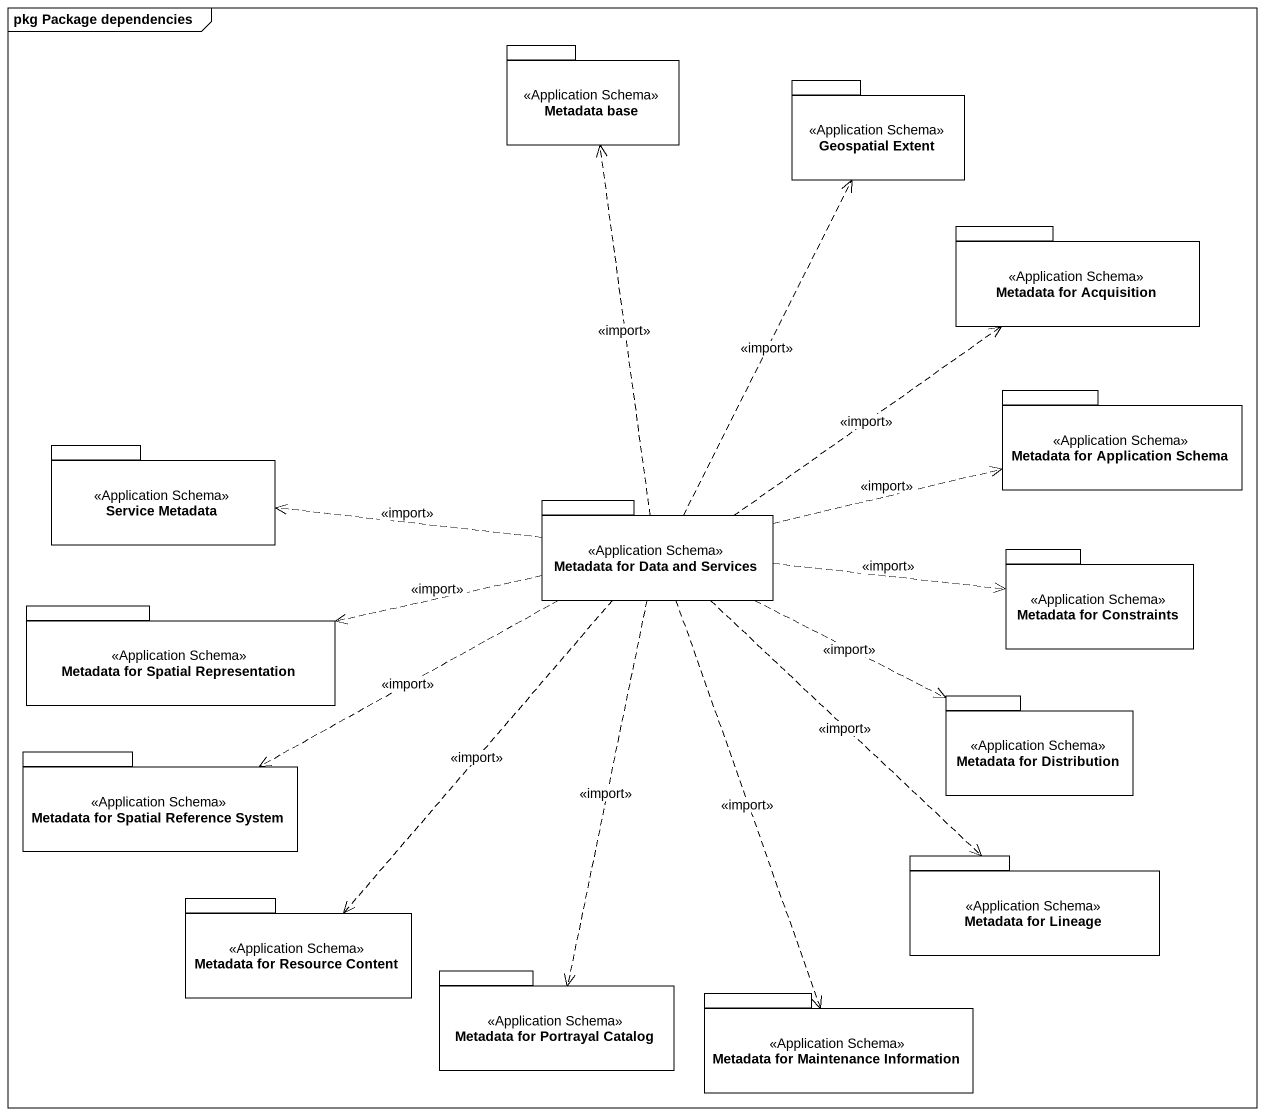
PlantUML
@startuml
mainframe pkg Package dependencies
package "Metadata base" as Metadata_base <<Application Schema>> {
}
package "Geospatial Extent" as Geospatial_Extent <<Application Schema>> {
}
package "Metadata for Acquisition" as Metadata_for_Acquisition <<Application Schema>> {
}
package "Metadata for Application Schema" as Metadata_for_Application <<Application Schema>> {
}
package "Service Metadata" as Service_Metadata <<Application Schema>> {
}
package "Metadata for Data and Services" as Metadata_for_Data_and <<Application Schema>> {
}
package "Metadata for Constraints" as Metadata_for_Constraints <<Application Schema>> {
}
package "Metadata for Spatial Representation" as Metadata_for_Spatial <<Application Schema>> {
}
package "Metadata for Distribution" as Metadata_for_Distribution <<Application Schema>> {
}
package "Metadata for Spatial Reference System" as Metadata_for_Spatial_2 <<Application Schema>> {
}
package "Metadata for Resource Content" as Metadata_for_Resource <<Application Schema>> {
}
package "Metadata for Lineage" as Metadata_for_Lineage <<Application Schema>> {
}
package "Metadata for Portrayal Catalog" as Metadata_for_Portrayal <<Application Schema>> {
}
package "Metadata for Maintenance Information" as Metadata_for_Maintenance <<Application Schema>> {
}
Metadata_for_Data_and .up.> Metadata_base : <<import>>
Metadata_for_Data_and .up.> Geospatial_Extent : <<import>>
Metadata_for_Data_and .up.> Metadata_for_Acquisition : <<import>>
Metadata_for_Data_and .right.> Metadata_for_Application : <<import>>
Metadata_for_Data_and .left.> Service_Metadata : <<import>>
Metadata_for_Data_and .right.> Metadata_for_Constraints : <<import>>
Metadata_for_Data_and .left.> Metadata_for_Spatial : <<import>>
Metadata_for_Data_and .right.> Metadata_for_Distribution : <<import>>
Metadata_for_Data_and .left.> Metadata_for_Spatial_2 : <<import>>
Metadata_for_Data_and ..> Metadata_for_Resource : <<import>>
Metadata_for_Data_and ..> Metadata_for_Lineage : <<import>>
Metadata_for_Data_and ..> Metadata_for_Portrayal : <<import>>
Metadata_for_Data_and ..> Metadata_for_Maintenance : <<import>>
@enduml
